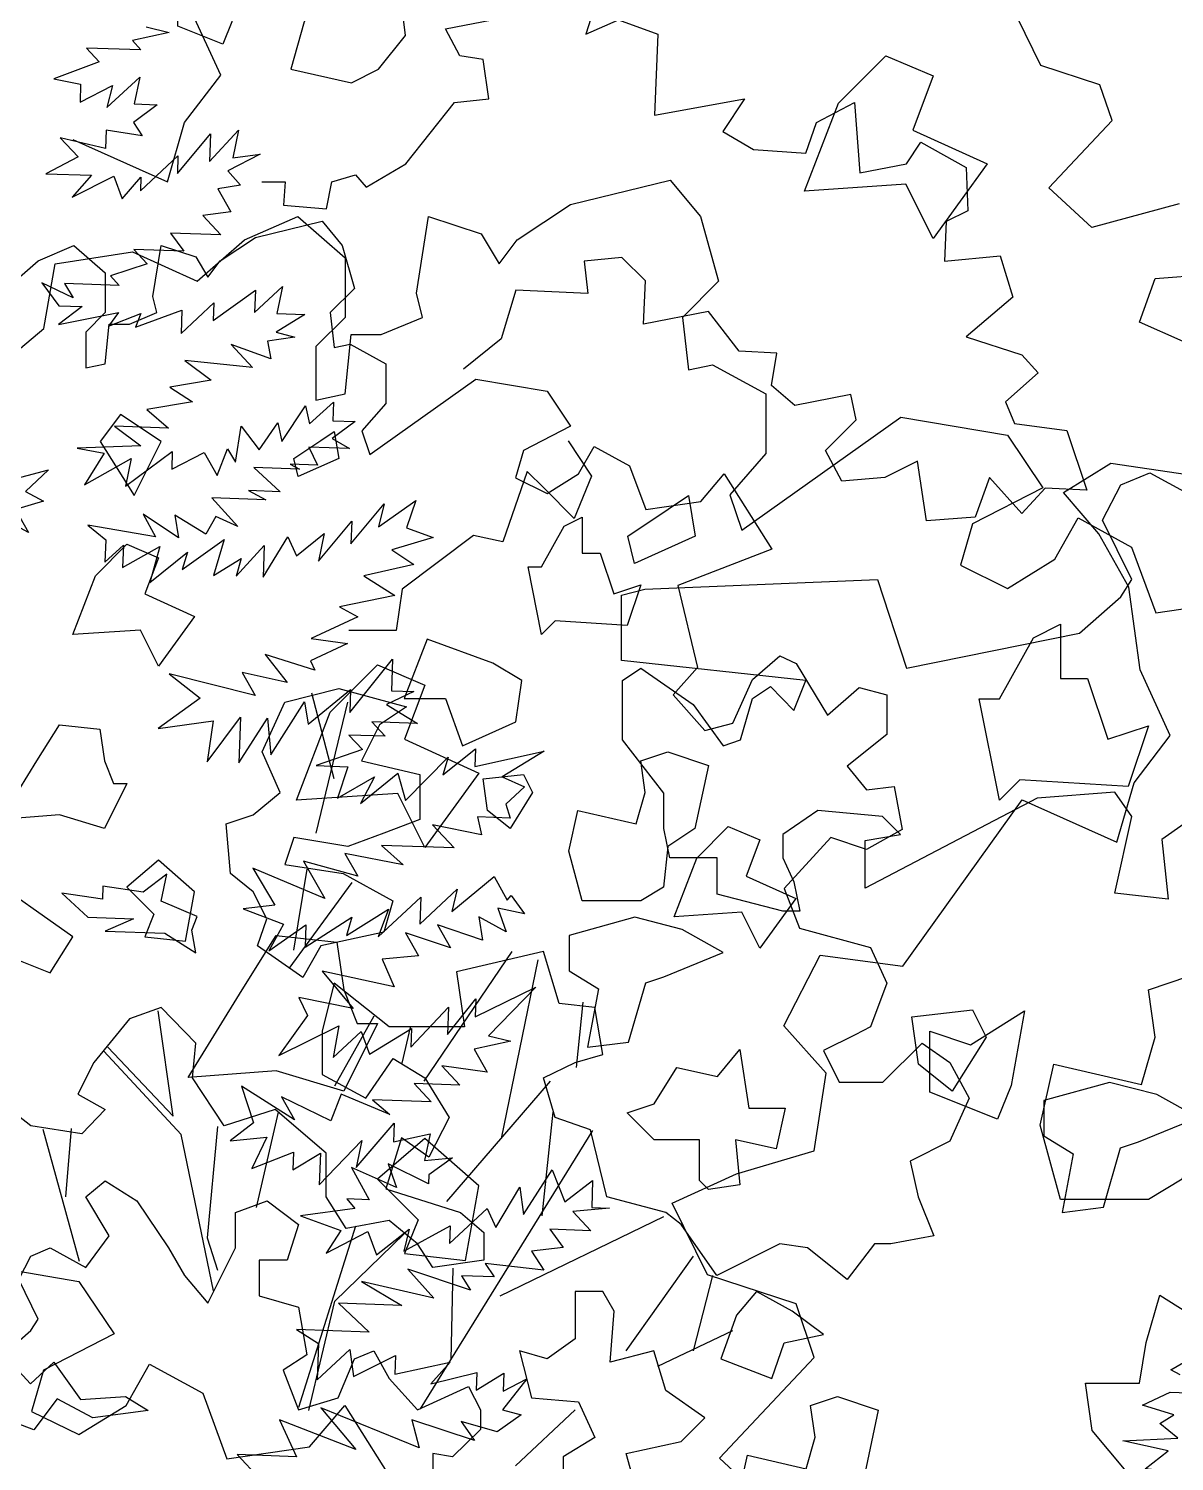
# Model space of a CAD drawing. Header units: inches. Extents: x -11 to 128, y 7 to 56.
# Drawn here: x 31.9751 to 32.2763, y 22.597 to 22.9734 of the extents above; entities that cross this region are included whole.
import ezdxf

# ---------------------------------------------------------------- set-up
doc = ezdxf.new("R2010")
doc.units = ezdxf.units.IN
doc.header["$MEASUREMENT"] = 0
doc.layers.add('CAY', color=94, linetype='Continuous')
doc.layers.add('CAY-3', color=61, linetype='Continuous')
picture_1 = doc.add_image_def('image1.jpg', size_in_pixel=(1680, 1093))

# ---------------------------------------------------------------- blocks, each defined once
blk = doc.blocks.new('A$C76451831')
at = {"layer": 'CAY'}
for p, q in [((3764.02, 1772.81), (3822.39, 1786.97)), ((3822.39, 1786.97), (3840.08, 1765.74)), ((3732.77, 1752.17), (3764.02, 1772.81)), ((3572.98, 1752.17), (3604.23, 1765.74)), ((3604.23, 1765.74), (3631.94, 1741.55)), ((3673.8, 1720.91), (3680.88, 1765.74)), ((3680.88, 1765.74), (3711.54, 1755.71)), ((3840.08, 1765.74), (3850.69, 1727.98)), ((3711.54, 1755.71), (3722.15, 1738.01)), ((3462.13, 1738.01), (3507.53, 1745.09)), ((3507.53, 1745.09), (3545.27, 1727.98)), ((3545.27, 1727.98), (3572.98, 1752.17)), ((3722.15, 1738.01), (3732.77, 1752.17)), ((3455.64, 1700.26), (3462.13, 1738.01)), ((3631.94, 1741.55), (3631.94, 1706.75)), ((3850.69, 1727.98), (3829.46, 1706.75)), ((3677.34, 1706.75), (3673.8, 1720.91)), ((3631.94, 1706.75), (3614.84, 1689.64)), ((3653.17, 1696.72), (3677.34, 1706.75)), ((3829.46, 1706.75), (3833, 1676.08)), ((3434.42, 1682.57), (3455.64, 1700.26)), ((3631.94, 1661.92), (3635.48, 1696.72)), ((3635.48, 1696.72), (3653.17, 1696.72)), ((3614.84, 1689.64), (3614.84, 1658.38)), ((3833, 1676.08), (3847.15, 1679.03)), ((3847.15, 1679.03), (3878.4, 1661.92)), ((3614.84, 1658.38), (3631.94, 1661.92)), ((3878.4, 1661.92), (3878.4, 1627.12)), ((3864.25, 1582.29), (3957.41, 1648.35)), ((3957.41, 1648.35), (4019.91, 1637.74)), ((4019.91, 1637.74), (4040.55, 1607.06)), ((3878.4, 1627.12), (3857.18, 1602.93)), ((3857.18, 1602.93), (3864.25, 1582.29)), ((4040.55, 1607.06), (3999.28, 1585.83)), ((3999.28, 1585.83), (3992.2, 1561.64)), ((4047.62, 1565.18), (4061.19, 1589.37)), ((4061.19, 1589.37), (4092.44, 1572.26)), ((4092.44, 1572.26), (4106.59, 1533.92)), ((3992.2, 1561.64), (4019.91, 1548.08)), ((4019.91, 1548.08), (4047.62, 1565.18)), ((4106.59, 1533.92), (4154.94, 1541)), ((2161.89, 1383.34), (2144.2, 1421.69)), ((2140.67, 1355.62), (2161.89, 1383.34)), ((2130.64, 1320.82), (2140.67, 1355.62)), ((2075.22, 1345.59), (2130.64, 1320.82)), ((2228.34, 971.46), (2215.14, 1021.63)), ((2217.78, 939.77), (2236.26, 1016.34)), ((2204.59, 871.13), (2212.5, 918.65)), ((2201.95, 860.56), (2238.9, 910.73)), ((2280.97, 794.46), (2332.46, 870.35)), ((2326.17, 761.03), (2347.79, 865.63)), ((2491.61, 826.98), (2512.84, 868.27)), ((2512.84, 868.27), (2561.19, 861.78)), ((5547.26, 865.61), (5525.8, 860.92)), ((5533.78, 868.8), (5547.26, 865.61)), ((5498.9, 856.42), (5506.33, 848.45)), ((5530.59, 855.31), (5498.9, 856.42)), ((5525.8, 860.92), (5530.59, 855.31)), ((5506.33, 848.45), (5479.7, 838.5)), ((2370.15, 802.52), (2374.13, 840.86)), ((5479.7, 838.5), (5495.44, 835.23)), ((5510.83, 821.55), (5530.03, 839.46)), ((5530.03, 839.46), (5526.76, 823.71)), ((2133.95, 774.01), (2125.31, 835.75)), ((2228.57, 791.89), (2251.65, 832.78)), ((5495.44, 835.23), (5495.08, 824.82)), ((5495.08, 824.82), (5514, 834.58)), ((5514, 834.58), (5510.83, 821.55)), ((2268.04, 805.06), (2272.95, 825.91)), ((2516.37, 799.25), (2491.61, 826.98)), ((5540.34, 823.24), (5526.38, 812.84)), ((5526.76, 823.71), (5540.34, 823.24)), ((2095.82, 814.51), (2133.95, 774.01)), ((2138.67, 763.39), (2093.47, 812.15)), ((5510.37, 808.42), (5509.99, 797.55)), ((5531.55, 804.96), (5510.37, 808.42)), ((5526.38, 812.84), (5531.55, 804.96)), ((5552.08, 782.93), (5571.47, 806.28)), ((5570.9, 789.98), (5587.86, 808.43)), ((5571.47, 806.28), (5570.9, 789.98)), ((5587.86, 808.43), (5584.57, 792.23)), ((2509.3, 753.83), (2516.37, 799.25)), ((5509.99, 797.55), (5483.48, 803.92)), ((5483.48, 803.92), (5493.96, 792.67)), ((2294.33, 724.07), (2354.87, 794.46)), ((5493.96, 792.67), (5475.04, 782.9)), ((5530.42, 772.81), (5552.44, 793.35)), ((5552.44, 793.35), (5552.08, 782.93)), ((5600.51, 794.39), (5581.59, 784.62)), ((5584.57, 792.23), (5600.51, 794.39)), ((5475.04, 782.9), (5501.74, 781.97)), ((5501.74, 781.97), (5490.42, 769.22)), ((5490.42, 769.22), (5514.87, 781.51)), ((5514.87, 781.51), (5519.84, 768.19)), ((5519.84, 768.19), (5530.71, 780.96)), ((5530.71, 780.96), (5530.42, 772.81)), ((5581.59, 784.62), (5589, 776.2)), ((2182.7, 720.53), (2195.67, 776.37)), ((2350.15, 715.81), (2356.44, 776.45)), ((5589, 776.2), (5575.78, 773.95)), ((5575.78, 773.95), (5583.47, 760.53)), ((2079.11, 689.01), (2057.88, 766.34)), ((2071.06, 726.82), (2074.45, 766.86)), ((2157.54, 671.77), (2138.67, 763.39)), ((2159.9, 768.11), (2154, 702.83)), ((2278.74, 602.87), (2379.63, 765.75)), ((5583.47, 760.53), (5567.08, 758.38)), ((5567.08, 758.38), (5577.56, 747.14)), ((2463.9, 740.27), (2509.3, 753.83)), ((5577.56, 747.14), (5548.14, 748.16)), ((5548.14, 748.16), (5555.93, 737.47)), ((2426.16, 723.16), (2463.9, 740.27)), ((5526.51, 738.49), (5534.37, 730.06)), ((5555.93, 737.47), (5526.51, 738.49)), ((5534.37, 730.06), (5512.83, 723.1)), ((2446.8, 681.28), (2426.16, 723.16)), ((5512.83, 723.1), (5518.07, 717.48)), ((2325.38, 669.01), (2421.3, 715.42)), ((5472.81, 719.06), (5482.76, 705.57)), ((5491.08, 710.26), (5472.81, 719.06)), ((5518.07, 717.48), (5485.93, 718.6)), ((5485.93, 718.6), (5491.08, 710.26)), ((5573.09, 696.97), (5597.73, 714.7)), ((5597.27, 701.57), (5613.66, 716.86)), ((5597.73, 714.7), (5597.27, 701.57)), ((5613.66, 716.86), (5610.39, 701.11)), ((2207.63, 603.7), (2240.87, 709.91)), ((2228.69, 665.87), (2269.17, 705.19)), ((5496.34, 705.09), (5482.38, 694.7)), ((5482.76, 705.57), (5496.34, 705.09)), ((5554.25, 689.47), (5573.45, 707.39)), ((5573.45, 707.39), (5573.09, 696.97)), ((2154, 702.83), (2159.9, 683.96)), ((5482.38, 694.7), (5517.52, 701.63)), ((5517.52, 701.63), (5511.8, 693.67)), ((5511.8, 693.67), (5530.64, 701.17)), ((5527.64, 693.12), (5554.72, 703.05)), ((5530.64, 701.17), (5527.64, 693.12)), ((5554.72, 703.05), (5554.25, 689.47)), ((5626.69, 700.54), (5610.01, 690.24)), ((5610.39, 701.11), (5626.69, 700.54)), ((2399.28, 636.77), (2438.59, 692.21)), ((5610.01, 690.24), (5620.78, 687.15)), ((2296.69, 631.65), (2297.87, 685.14)), ((2438.59, 636.77), (2449.99, 680.81)), ((2498.69, 664.17), (2446.8, 681.28)), ((5606.74, 674.49), (5583.48, 683.01)), ((5583.48, 683.01), (5596.14, 669.42)), ((5620.78, 687.15), (5604.85, 684.98)), ((5604.85, 684.98), (5606.74, 674.49)), ((5596.14, 669.42), (5556.41, 673.53)), ((5556.41, 673.53), (5571.87, 662.11)), ((2213.36, 601.77), (2228.69, 665.87)), ((2509.3, 632.91), (2498.69, 664.17)), ((5571.87, 662.11), (5547.71, 657.97)), ((5547.71, 657.97), (5561, 649.34)), ((2417.76, 627.72), (2461.78, 648.56)), ((5561, 649.34), (5534.11, 644.84)), ((5613.22, 626.21), (5627.08, 647.03)), ((5627.08, 647.03), (5629.44, 636.52)), ((5629.44, 636.52), (5643.47, 649.18)), ((5643.47, 649.18), (5643.09, 638.31)), ((5534.11, 644.84), (5546.87, 633.97)), ((5656.22, 637.86), (5642.73, 627.9)), ((5643.09, 638.31), (5656.22, 637.86)), ((5515.19, 635.07), (5530.65, 623.65)), ((5546.87, 633.97), (5515.19, 635.07)), ((5586.05, 614.01), (5589.51, 635.2)), ((5589.51, 635.2), (5599.9, 621.24)), ((5599.9, 621.24), (5610.88, 637.17)), ((5610.88, 637.17), (5613.22, 626.21)), ((5530.65, 623.65), (5493.44, 622.23)), ((5493.44, 622.23), (5509.21, 619.42)), ((5575.36, 606.23), (5581.34, 621.88)), ((5581.34, 621.88), (5586.05, 614.01)), ((5628.96, 622.94), (5634.03, 612.34)), ((5652.95, 622.1), (5628.96, 622.94)), ((5642.73, 627.9), (5652.95, 622.1)), ((5509.21, 619.42), (5497.68, 600.78)), ((5497.68, 600.78), (5524.95, 616.15)), ((5521.67, 599.94), (5549.11, 620.29)), ((5524.95, 616.15), (5521.67, 599.94)), ((5549.11, 620.29), (5548.75, 609.88)), ((5548.75, 609.88), (5567.67, 619.64)), ((5567.67, 619.64), (5575.36, 606.23)), ((5618.19, 612.89), (5623.52, 609.98)), ((5634.03, 612.34), (5618.19, 612.89)), ((5596.82, 610.92), (5612.19, 596.78)), ((5623.52, 609.98), (5596.82, 610.92)), ((2334.43, 569.52), (2369.41, 602.16)), ((5612.19, 596.78), (5593.63, 597.43)), ((5593.63, 597.43), (5603.87, 592.08)), ((5603.87, 592.08), (5572.18, 593.19)), ((5572.18, 593.19), (5587.46, 576.34)), ((5653.72, 566.32), (5673.11, 589.67)), ((5669.92, 576.18), (5691.77, 591.73)), ((5673.11, 589.67), (5669.92, 576.18)), ((5691.77, 591.73), (5686.22, 575.61)), ((5552.79, 569.84), (5531.98, 583.71)), ((5531.98, 583.71), (5539.21, 570.31)), ((5568.73, 572), (5550.53, 583.07)), ((5550.53, 583.07), (5552.79, 569.84)), ((5574.52, 582.23), (5568.73, 572)), ((5587.46, 576.34), (5574.52, 582.23)), ((5634.78, 556.1), (5654.18, 579.45)), ((5654.18, 579.45), (5653.72, 566.32)), ((5499.57, 577.14), (5510.15, 568.61)), ((5539.21, 570.31), (5499.57, 577.14)), ((5602.29, 546.81), (5616.7, 570.33)), ((5616.7, 570.33), (5621.75, 559.27)), ((5621.75, 559.27), (5638.07, 572.3)), ((5638.07, 572.3), (5634.78, 556.1)), ((5686.22, 575.61), (5701.88, 570.07)), ((5510.15, 568.61), (5509.69, 555.48)), ((5509.69, 555.48), (5520.47, 565.53)), ((5520.47, 565.53), (5520.01, 552.4)), ((5520.01, 552.4), (5541.74, 564.79)), ((5541.74, 564.79), (5536.02, 543.68)), ((5554.86, 551.18), (5579.49, 568.91)), ((5579.49, 568.91), (5573.32, 547.82)), ((5586.44, 547.36), (5602.93, 565.37)), ((5602.93, 565.37), (5602.29, 546.81)), ((5701.88, 570.07), (5677.61, 562.76)), ((5677.61, 562.76), (5690.45, 554.15)), ((5536.02, 543.68), (5557.94, 561.5)), ((5557.94, 561.5), (5554.86, 551.18)), ((5573.32, 547.82), (5589.52, 557.68)), ((5589.52, 557.68), (5586.44, 547.36)), ((5690.45, 554.15), (5661.22, 547.47)), ((5661.22, 547.47), (5679.4, 535.95)), ((5683.65, 539.8), (5680.11, 515.62)), ((5679.4, 535.95), (5646.99, 529.38)), ((5646.99, 529.38), (5657.66, 523.56)), ((5657.66, 523.56), (5630.49, 510.91)), ((5680.11, 515.62), (5652.4, 515.62)), ((5651.68, 507.91), (5630.03, 497.78)), ((5630.49, 510.91), (5651.68, 507.91)), ((5632.55, 492.25), (5603.42, 501.43)), ((5603.42, 501.43), (5616.44, 485.11)), ((5630.03, 497.78), (5632.55, 492.25)), ((5652.99, 467.51), (5678.1, 498.82)), ((5678.1, 498.82), (5677.45, 480.26)), ((5597.6, 477.61), (5547.29, 490.25)), ((5547.29, 490.25), (5565.37, 476.01)), ((5589.92, 491.02), (5597.6, 477.61)), ((5616.44, 485.11), (5589.92, 491.02)), ((5628.73, 460.65), (5653.46, 481.1)), ((5653.46, 481.1), (5652.99, 467.51)), ((5690.58, 479.8), (5674.45, 472.2)), ((5677.45, 480.26), (5690.58, 479.8)), ((5565.37, 476.01), (5540.74, 458.29)), ((5606.81, 442.83), (5626.47, 473.88)), ((5626.47, 473.88), (5628.73, 460.65)), ((5674.45, 472.2), (5692.64, 461.14)), ((5540.74, 458.29), (5573.06, 462.6)), ((5569.51, 438.7), (5589, 464.76)), ((5573.06, 462.6), (5569.51, 438.7)), ((5589, 464.76), (5588.07, 438.05)), ((5588.07, 438.05), (5604.84, 464.21)), ((5604.84, 464.21), (5606.81, 442.83)), ((5665.94, 462.08), (5673.8, 453.64)), ((5692.64, 461.14), (5665.94, 462.08)), ((5652.53, 454.38), (5660.39, 445.95)), ((5673.8, 453.64), (5652.53, 454.38)), ((5660.39, 445.95), (5633.33, 436.47)), ((5707.46, 431.16), (5726.57, 446.36)), ((5726.57, 446.36), (5726.2, 435.94)), ((5726.2, 435.94), (5766.85, 444.95)), ((5766.85, 444.95), (5742.31, 429.94)), ((5633.33, 436.47), (5651.88, 435.82)), ((5685.63, 416.05), (5710.54, 441.48)), ((5710.54, 441.48), (5707.46, 431.16)), ((5651.88, 435.82), (5645.8, 417.45)), ((5645.8, 417.45), (5667.53, 429.83)), ((5659.29, 414.25), (5681.21, 432.08)), ((5667.53, 429.83), (5659.29, 414.25)), ((5681.21, 432.08), (5685.63, 416.05)), ((5742.31, 429.94), (5755.24, 424.05)), ((5755.24, 424.05), (5744.47, 414)), ((5744.47, 414), (5746.9, 405.75)), ((5746.9, 405.75), (5727.89, 406.42)), ((5727.89, 406.42), (5730.24, 395.91)), ((5701.45, 401.9), (5714.12, 388.31)), ((5730.24, 395.91), (5701.45, 401.9)), ((5714.12, 388.31), (5671.57, 389.8)), ((5671.57, 389.8), (5684.32, 378.47)), ((5625.93, 380.51), (5638.32, 358.77)), ((5657.8, 371.69), (5625.93, 380.51)), ((5650.11, 385.11), (5657.8, 371.69)), ((5684.32, 378.47), (5650.11, 385.11)), ((5596.34, 376.56), (5609.18, 354.8)), ((5638.32, 358.77), (5596.34, 376.56)), ((5712.82, 351.18), (5737.55, 371.63)), ((5737.55, 371.63), (5745.22, 357.76)), ((5693.98, 343.68), (5715.99, 364.22)), ((5715.99, 364.22), (5712.82, 351.18)), ((5609.18, 354.8), (5590.52, 352.74)), ((5590.52, 352.74), (5614.23, 343.75)), ((5651.15, 337.02), (5675.71, 352.48)), ((5669.71, 336.37), (5694.53, 359.53)), ((5675.71, 352.48), (5669.71, 336.37)), ((5694.53, 359.53), (5693.98, 343.68)), ((5755.36, 349.7), (5739.62, 352.97)), ((5739.62, 352.97), (5744.58, 339.2)), ((5745.22, 357.76), (5747.58, 360.4)), ((5747.58, 360.4), (5755.36, 349.7)), ((5626.89, 330.16), (5654.25, 347.79)), ((5654.25, 347.79), (5651.15, 337.02)), ((5744.58, 339.2), (5728.57, 347.91)), ((5728.57, 347.91), (5730.81, 334.24)), ((5614.23, 343.75), (5605.53, 328.18)), ((5605.53, 328.18), (5627.35, 343.29)), ((5627.35, 343.29), (5626.89, 330.16)), ((5712.08, 329.9), (5685.64, 338.53)), ((5685.64, 338.53), (5693.33, 325.12)), ((5730.81, 334.24), (5704.39, 343.32)), ((5704.39, 343.32), (5712.08, 329.9)), ((5693.33, 325.12), (5671.96, 323.14)), ((5671.96, 323.14), (5679.1, 307.03)), ((5636.83, 316.21), (5655.1, 294.27)), ((5679.1, 307.03), (5636.83, 316.21)), ((5726.53, 289.51), (5762.02, 306.85)), ((5762.02, 306.85), (5734.29, 278.35)), ((5623.15, 300.82), (5628.22, 290.22)), ((5655.1, 294.27), (5623.15, 300.82)), ((5688.75, 271.78), (5710.86, 295.04)), ((5710.31, 279.19), (5726.89, 299.92)), ((5710.86, 295.04), (5710.31, 279.19)), ((5726.89, 299.92), (5726.53, 289.51)), ((5628.22, 290.22), (5611.54, 266.77)), ((5611.54, 266.77), (5646.58, 284.14)), ((5646.58, 284.14), (5643.22, 265.67)), ((5643.22, 265.67), (5659.62, 280.96)), ((5659.62, 280.96), (5664.59, 267.64)), ((5664.59, 267.64), (5689.13, 282.65)), ((5689.13, 282.65), (5688.75, 271.78)), ((5734.29, 278.35), (5747.32, 275.18)), ((5747.32, 275.18), (5725.86, 270.49)), ((5725.86, 270.49), (5733.55, 257.07)), ((5733.55, 257.07), (5706.94, 260.72)), ((5706.94, 260.72), (5717.43, 249.48)), ((5620.65, 229.28), (5589.62, 248.95)), ((5589.62, 248.95), (5596.57, 227.4)), ((5647.91, 244.2), (5641.92, 228.54)), ((5676.5, 232.32), (5647.91, 244.2)), ((5717.43, 249.48), (5690.72, 250.41)), ((5690.72, 250.41), (5700.77, 239.63)), ((5641.92, 228.54), (5612.96, 242.7)), ((5612.96, 242.7), (5620.65, 229.28)), ((5700.77, 239.63), (5666.37, 240.83)), ((5666.37, 240.83), (5676.5, 232.32)), ((5596.57, 227.4), (5583.06, 216.99)), ((5656.83, 201.27), (5679.04, 227.24)), ((5679.04, 227.24), (5678.66, 216.38)), ((5583.06, 216.99), (5604.43, 218.97)), ((5604.43, 218.97), (5595.64, 200.69)), ((5678.66, 216.38), (5700.12, 221.07)), ((5700.12, 221.07), (5696.85, 205.31)), ((5595.64, 200.69), (5619.99, 210.27)), ((5619.99, 210.27), (5619.62, 199.85)), ((5619.62, 199.85), (5635.83, 209.71)), ((5635.18, 191.15), (5660.1, 217.02)), ((5635.83, 209.71), (5635.18, 191.15)), ((5660.1, 217.02), (5656.83, 201.27)), ((5654.12, 201.37), (5664.33, 182.42)), ((5680.44, 189.57), (5654.12, 201.37)), ((5699.09, 191.64), (5675.48, 203.34)), ((5675.48, 203.34), (5680.44, 189.57)), ((5696.85, 205.31), (5713.22, 207.01)), ((5713.22, 207.01), (5699.28, 197.07)), ((5699.28, 197.07), (5699.09, 191.64)), ((5754.66, 173.83), (5771.43, 199.99)), ((5771.43, 199.99), (5778.93, 181.14)), ((5778.93, 181.14), (5795.23, 193.72)), ((5795.23, 193.72), (5794.68, 177.87)), ((5738.54, 166.23), (5752.5, 189.77)), ((5752.5, 189.77), (5754.66, 173.83)), ((5655.99, 177.27), (5624.12, 172.95)), ((5651.21, 182.88), (5655.99, 177.27)), ((5664.33, 182.42), (5651.21, 182.88)), ((5711.47, 156.75), (5733.48, 177.29)), ((5733.48, 177.29), (5738.54, 166.23)), ((5805.09, 177.51), (5783.72, 175.53)), ((5794.68, 177.87), (5805.09, 177.51)), ((5624.12, 172.95), (5647.84, 164.41)), ((5783.72, 175.53), (5794.2, 164.29)), ((5647.84, 164.41), (5639.22, 151.11)), ((5639.22, 151.11), (5663.68, 163.86)), ((5663.68, 163.86), (5668.64, 150.09)), ((5668.64, 150.09), (5687.75, 165.29)), ((5684.58, 152.25), (5711.83, 167.16)), ((5687.75, 165.29), (5684.58, 152.25)), ((5711.83, 167.16), (5711.47, 156.75)), ((5794.2, 164.29), (5770.22, 165.13)), ((5770.22, 165.13), (5778, 154.43)), ((5778, 154.43), (5759.35, 152.36)), ((5759.35, 152.36), (5766.66, 141.22)), ((5766.66, 141.22), (5732.36, 145.14)), ((5732.36, 145.14), (5737.52, 137.25)), ((5702.2, 124.89), (5659.94, 134.52)), ((5659.94, 134.52), (5683.47, 120.56)), ((5723.66, 129.58), (5686.93, 141.74)), ((5686.93, 141.74), (5702.2, 124.89)), ((5737.52, 137.25), (5718.51, 137.92)), ((5718.51, 137.92), (5723.66, 129.58)), ((5646.36, 121.85), (5664.34, 104.9)), ((5683.47, 120.56), (5646.36, 121.85)), ((5621.8, 106.39), (5634.65, 98.23)), ((5664.34, 104.9), (5621.8, 106.39)), ((5634.65, 98.23), (5633.91, 76.95)), ((5633.91, 76.95), (5653.12, 94.87)), ((5653.12, 94.87), (5655.28, 78.93)), ((5655.28, 78.93), (5679.72, 91.22)), ((5679.72, 91.22), (5679.35, 80.35)), ((5679.35, 80.35), (5711.76, 87.38)), ((5711.76, 87.38), (5700.44, 74.63)), ((5700.44, 74.63), (5727.42, 81.39)), ((5727.42, 81.39), (5727.05, 70.98)), ((5727.05, 70.98), (5743.26, 80.84)), ((5756.74, 77.65), (5742.51, 59.56)), ((5743.26, 80.84), (5742.89, 70.43)), ((5742.89, 70.43), (5756.74, 77.65)), ((5693.7, 37.24), (5636.06, 60.56)), ((5636.06, 60.56), (5656.51, 36.27)), ((5742.51, 59.56), (5753.28, 56.46)), ((5656.51, 36.27), (5611.8, 53.7)), ((5611.8, 53.7), (5621.92, 32.04)), ((5726.02, 41.55), (5689.29, 53.71)), ((5689.29, 53.71), (5693.7, 37.24)), ((5739.34, 46.52), (5718.26, 52.7)), ((5718.26, 52.7), (5726.02, 41.55)), ((5753.28, 56.46), (5739.34, 46.52)), ((5621.92, 32.04), (5587.07, 33.25)), ((5587.07, 33.25), (5600.17, 19.2))]:
    blk.add_line(p, q, dxfattribs=at)
for points in [[(3524.28, 1634.09), (3500.53, 1649.93), (3488.65, 1634.09), (3508.44, 1602.41)], [(3821.2, 1594.49), (3833.07, 1602.41), (3837.03, 1578.65), (3801.4, 1562.8), (3797.44, 1578.65)], [(4034.98, 1519.24), (4050.81, 1527.16), (4050.81, 1495.47), (4066.65, 1495.47), (4078.52, 1459.83), (4102.28, 1467.75), (4090.4, 1432.11), (4027.06, 1436.07), (4015.18, 1424.19), (4003.31, 1483.59), (4015.18, 1483.59)], [(3623.25, 1475.67), (3650.96, 1503.4), (3678.68, 1491.51), (3666.8, 1459.83), (3710.35, 1440.03), (3678.68, 1396.46), (3662.84, 1428.15), (3603.46, 1424.19)], [(2270.12, 1406.58), (2266.16, 1438.27), (2238.45, 1418.46), (2218.65, 1430.34), (2210.73, 1414.5), (2202.82, 1386.78), (2238.45, 1378.86), (2254.28, 1386.78)], [(3837.84, 1390.32), (3856.31, 1408.81), (3874.79, 1400.89), (3866.87, 1379.76), (3895.9, 1366.56), (3874.79, 1337.52), (3864.23, 1358.64), (3824.64, 1356)], [(2523.49, 1366.98), (2551.2, 1394.7), (2578.91, 1382.82), (2567.03, 1351.13), (2610.58, 1331.33), (2578.91, 1287.77), (2563.08, 1319.45), (2503.69, 1315.49)], [(3571.79, 1313.29), (3591.58, 1344.98), (3627.21, 1341.01), (3631.17, 1313.29), (3639.09, 1293.49), (3650.96, 1293.49), (3631.17, 1253.88), (3591.58, 1265.76), (3540.12, 1261.8)], [(4038.94, 1234.08), (4046.85, 1269.73), (4098.32, 1257.84), (4106.24, 1285.57), (4102.28, 1313.29), (4126.03, 1321.21), (4161.66, 1309.33), (4149.78, 1253.88), (4126.03, 1238.04), (4122.07, 1202.4), (4102.28, 1190.52), (4050.81, 1190.52)], [(3967.68, 1269.73), (3963.72, 1297.45), (3999.35, 1301.41), (4007.26, 1285.57), (3987.47, 1253.88)], [(3702.43, 1154.87), (3710.35, 1198.44), (3678.68, 1226.16), (3650.96, 1202.4), (3674.72, 1178.63), (3666.8, 1158.83)], [(2220.42, 1169.48), (2228.34, 1174.77), (2230.98, 1158.92), (2207.23, 1148.36), (2204.59, 1158.92)], [(2362.94, 1119.32), (2373.5, 1124.6), (2373.5, 1103.48), (2384.06, 1103.48), (2391.97, 1079.71), (2407.81, 1084.99), (2399.89, 1061.23), (2357.66, 1063.87), (2349.75, 1055.95), (2341.83, 1095.55), (2349.75, 1095.55)], [(2088.46, 1090.27), (2106.93, 1108.76), (2125.41, 1100.84), (2117.49, 1079.71), (2146.52, 1066.51), (2125.41, 1037.47), (2114.85, 1058.59), (2075.26, 1055.95)], [(3862.31, 1017.03), (3867.59, 1040.8), (3901.9, 1032.87), (3907.18, 1051.36), (3904.54, 1069.84), (3920.37, 1075.12), (3944.13, 1067.2), (3936.21, 1030.23), (3920.37, 1019.67), (3917.73, 995.91), (3904.54, 987.99), (3870.23, 987.99)], [(2209.87, 855.28), (2183.47, 873.77), (2188.75, 889.61), (2180.83, 905.45), (2167.64, 916.01), (2165, 945.06), (2180.83, 950.34), (2196.67, 963.54), (2186.11, 987.3), (2199.31, 1016.34), (2230.98, 1024.27), (2270.57, 1013.7), (2254.73, 1003.14), (2244.18, 982.02), (2278.49, 974.1), (2278.49, 947.7), (2257.37, 939.77), (2236.26, 931.85), (2204.59, 937.13), (2199.31, 921.29), (2233.62, 916.01), (2262.65, 900.17), (2257.37, 881.69), (2220.42, 873.77)], [(2054.15, 982.02), (2067.35, 1003.14), (2091.1, 1000.5), (2093.74, 982.02), (2099.02, 968.82), (2106.93, 968.82), (2093.74, 942.42), (2067.35, 950.34), (2033.04, 947.7)], [(2365.58, 929.21), (2370.86, 952.98), (2405.17, 945.06), (2410.45, 963.54), (2407.81, 982.02), (2423.65, 987.3), (2447.4, 979.38), (2439.48, 942.42), (2423.65, 931.85), (2421.01, 908.09), (2407.81, 900.17), (2373.5, 900.17)], [(2318.08, 952.98), (2315.44, 971.46), (2339.19, 974.1), (2344.47, 963.54), (2331.27, 942.42)], [(2141.24, 876.41), (2146.52, 905.45), (2125.41, 923.93), (2106.93, 908.09), (2122.77, 892.25), (2117.49, 879.05)], [(2062.07, 857.92), (2075.26, 879.05), (2022.48, 916.01), (1985.53, 894.89), (1990.81, 886.97), (1982.89, 857.92), (2025.12, 834.16), (2035.67, 868.49)], [(5552.38, 869.17), (5552.38, 892.93), (5568.21, 887.65), (5589.33, 900.85), (5584.05, 871.81), (5578.77, 858.61)], [(2577.09, 788.11), (2577.09, 823.75), (2600.85, 815.83), (2632.52, 835.64), (2624.6, 792.07), (2616.68, 772.27)], [(2415.73, 781.35), (2428.92, 802.48), (2452.68, 797.2), (2465.87, 813.04), (2471.15, 778.71), (2492.27, 778.71), (2486.99, 754.95), (2463.23, 760.23), (2465.87, 733.83), (2447.4, 731.19), (2442.12, 736.47), (2442.12, 760.23), (2415.73, 760.23), (2399.89, 776.07)], [(2392.21, 659.97), (2385.53, 671.37), (2369.41, 671.37), (2369.41, 643.85), (2352.9, 632.05), (2336.78, 636.77), (2343.86, 609.24), (2371.37, 606.88), (2380.81, 586.04), (2362.33, 574.63), (2362.33, 553.79), (2371.37, 544.36), (2394.57, 532.95), (2406.36, 551.43), (2399.28, 576.6), (2431.52, 583.68), (2445.27, 597.44), (2422.48, 613.57), (2415.4, 636.77), (2389.85, 630.08)], [(2475.54, 671.37), (2463.75, 657.61), (2454.71, 632.05), (2484.58, 620.64), (2491.66, 641.49), (2514.85, 646.2), (2496.37, 659.97)], [(5441.93, 600.46), (5476.69, 609.67), (5463.11, 597), (5473.78, 591.19), (5457.3, 586.32), (5464.99, 572.91), (5438.74, 586.97), (5454.77, 591.85)], [(5560.63, 340.18), (5563.63, 348.23), (5542.64, 357.13), (5545.91, 372.88), (5531.95, 362.49), (5508.51, 366.03), (5508.25, 358.33), (5484.35, 361.88), (5499.72, 347.75), (5526.42, 346.81), (5509.86, 339.69), (5544.71, 338.47), (5562.89, 326.95)], [(5431.12, 57.29), (5426.24, 73.32), (5444.99, 78.11), (5445.64, 96.67), (5466.17, 74.65), (5479.75, 87.32), (5495.3, 65.47), (5521.65, 67.27), (5534.95, 59.1), (5502.63, 54.79), (5481.72, 65.95), (5467.95, 47.84), (5452.3, 53.83), (5427.66, 36.1)]]:
    blk.add_lwpolyline(points, close=True, dxfattribs=at)
for points in [[(2036.47, 1258.48), (2054.94, 1274.61), (2075.78, 1283.65), (2094.25, 1267.53), (2094.25, 1244.33), (2082.85, 1232.92), (2082.85, 1212.08), (2094.25, 1214.44), (2096.61, 1237.64), (2108.4, 1237.64), (2124.52, 1244.33), (2122.16, 1253.76), (2126.88, 1283.65), (2147.32, 1276.97), (2154.39, 1265.17), (2161.47, 1274.61), (2182.3, 1288.37), (2221.22, 1297.81), (2233.01, 1283.65), (2240.09, 1258.48), (2225.93, 1244.33), (2228.29, 1223.88), (2237.73, 1225.84), (2258.56, 1214.44), (2258.56, 1191.24), (2244.41, 1175.12), (2249.13, 1161.35), (2311.23, 1205.4), (2352.9, 1198.32), (2366.66, 1177.87), (2339.14, 1163.71), (2334.43, 1147.59), (2352.9, 1138.54), (2371.37, 1149.95), (2380.42, 1166.07), (2401.25, 1154.67), (2410.68, 1129.11), (2442.92, 1133.83), (2456.67, 1149.95), (2484.58, 1105.9), (2429.55, 1084.67), (2440.95, 1036.69), (2426.8, 1020.57), (2445.27, 999.73), (2461.78, 1004.06), (2473.18, 1029.62), (2489.3, 1043.38), (2498.73, 1039.05), (2517.21, 1008.77), (2535.68, 1024.9), (2551.8, 1020.57), (2551.8, 997.37), (2528.61, 978.89), (2540.01, 965.12), (2556.12, 967.09), (2560.84, 941.92), (2540.01, 930.13), (2519.17, 937.2), (2491.66, 907.32), (2500.7, 884.12), (2542.37, 872.71), (2551.8, 851.87), (2542.37, 826.31), (2533.32, 821.59), (2514.85, 812.55), (2523.89, 794.06), (2549.44, 794.06), (2572.63, 816.87), (2588.75, 805.47), (2600.15, 784.63), (2588.75, 759.46), (2565.56, 747.66), (2570.27, 726.82), (2579.31, 704.01), (2554.16, 699.29), (2544.72, 699.29), (2528.61, 678.45), (2505.42, 696.93), (2489.3, 699.29), (2452.35, 680.81), (2431.52, 710.7), (2422.48, 717.77), (2387.88, 726.82), (2378.45, 766.14), (2357.62, 773.22), (2350.93, 796.42), (2369.41, 805.47), (2385.53, 810.19), (2380.81, 837.71), (2359.98, 840.07), (2350.93, 870.35), (2299.83, 858.56), (2304.55, 826.31), (2260.53, 826.31), (2228.29, 851.87), (2221.22, 823.95), (2221.22, 798.39), (2246.77, 784.63), (2262.88, 807.83), (2281.36, 796.42), (2295.51, 773.22), (2283.72, 750.02), (2267.6, 761.42), (2258.56, 731.54), (2302.19, 717.77), (2315.95, 705.98), (2315.95, 689.85), (2286.08, 685.53), (2277.04, 699.29), (2260.53, 713.06), (2235.37, 708.34), (2223.58, 726.82), (2223.58, 752.38), (2193.7, 777.94), (2163.83, 768.5), (2145.35, 796.42), (2147.32, 816.87), (2126.88, 837.71), (2108.4, 831.03), (2087.57, 805.47), (2078.14, 786.99), (2094.25, 777.94), (2080.49, 763.78), (2050.62, 768.5), (2029.79, 784.63)], [(4137.34, 1028.9), (4100.33, 1032.91), (4113.83, 1043.32), (4087.3, 1049.23), (4119.53, 1050.83), (4108.95, 1059.36), (4117.29, 1064.51), (4098.91, 1070.13), (4115.03, 1077.73), (4130.87, 1077.18)], [(4120.83, 1087.96), (4115.49, 1090.86), (4128.9, 1098.55)], [(2034.5, 634.41), (2050.62, 648.56), (2054.94, 655.25), (2043.55, 678.45), (2050.62, 692.21), (2062.02, 696.93), (2082.85, 685.53), (2096.61, 704.01), (2082.85, 726.82), (2094.25, 736.26), (2112.73, 724.46), (2131.2, 696.93), (2140.64, 680.81), (2154.39, 664.69), (2170.51, 696.93), (2170.51, 717.77), (2188.99, 724.46), (2207.46, 710.7), (2200.78, 689.85), (2184.27, 689.85), (2184.27, 669.01), (2207.46, 662.33), (2212.18, 634.41), (2198.42, 625.36), (2207.46, 602.16), (2230.65, 609.24), (2240.09, 632.05), (2251.49, 636.77), (2260.53, 620.64), (2277.04, 602.16), (2306.91, 615.93), (2313.98, 602.16), (2313.98, 590.76), (2297.48, 574.63), (2286.08, 576.6), (2286.08, 556.15)]]:
    blk.add_lwpolyline(points, dxfattribs=at)
at = {"layer": 'CAY-3'}
for p, q in [((2655.32, 1139.03), (2683.03, 1156.13)), ((2683.03, 1156.13), (2727.84, 1149.65)), ((3413.57, 1153.18), (3476.07, 1142.57)), ((3476.07, 1142.57), (3496.71, 1111.89)), ((2675.96, 1114.84), (2655.32, 1139.03)), ((2693.64, 1083.58), (2675.96, 1114.84)), ((3496.71, 1111.89), (3455.44, 1090.66)), ((3455.44, 1090.66), (3448.36, 1066.47)), ((3503.78, 1070.01), (3517.35, 1094.2)), ((3517.35, 1094.2), (3548.6, 1077.09)), ((2700.13, 1035.21), (2693.64, 1083.58)), ((3548.6, 1077.09), (3562.75, 1038.75)), ((3448.36, 1066.47), (3476.07, 1052.91)), ((3476.07, 1052.91), (3503.78, 1070.01)), ((3611.1, 1045.83), (3631.73, 1070.01)), ((3631.73, 1070.01), (3673.6, 1003.95)), ((3562.75, 1038.75), (3611.1, 1045.83)), ((2717.82, 996.87), (2700.13, 1035.21)), ((2696.59, 969.15), (2717.82, 996.87)), ((2686.57, 934.35), (2696.59, 969.15)), ((2561.19, 861.78), (2631.14, 959.12)), ((2631.14, 959.12), (2686.57, 934.35)), ((2453.87, 573.92), (2509.3, 632.91)), ((5780.93, 626.51), (5794.49, 605.87)), ((5756.87, 608.7), (5742.61, 567.53)), ((5766.78, 598.79), (5756.87, 608.7)), ((5794.49, 605.87), (5784.47, 581.1)), ((6104.41, 600.8), (6121.51, 607.88)), ((6121.51, 607.88), (6152.76, 590.78)), ((5784.47, 581.1), (5766.78, 598.79)), ((6093.8, 580.16), (6104.41, 600.8)), ((6110.9, 545.36), (6093.8, 580.16)), ((2491.61, 539.12), (2453.87, 573.92)), ((5725.51, 571.07), (5683.65, 539.8)), ((5742.61, 567.53), (5725.51, 571.07)), ((5825.74, 539.8), (5961.93, 545.34)), ((5961.93, 545.34), (5979.03, 493.44)), ((6104.41, 535.33), (6110.9, 545.36)), ((5812.18, 536.27), (5825.74, 539.8)), ((5812.18, 497.92), (5812.18, 536.27)), ((6080.24, 514.09), (6104.41, 535.33)), ((5979.03, 493.44), (6080.24, 514.09)), ((5920.07, 486.36), (5812.18, 497.92)), ((5812.76, 486.36), (5823.37, 493.44)), ((5812.76, 451.56), (5812.76, 486.36)), ((5823.37, 493.44), (5854.03, 472.2)), ((5912.99, 468.66), (5920.07, 486.36)), ((5888.82, 475.74), (5899.43, 482.82)), ((5899.43, 482.82), (5912.99, 468.66)), ((5854.03, 472.2), (5871.72, 448.02)), ((5881.74, 451.56), (5888.82, 475.74)), ((5836.93, 420.29), (5812.76, 451.56)), ((5871.72, 448.02), (5881.74, 451.56)), ((5836.93, 399.65), (5836.93, 420.29)), ((6100.88, 420.9), (6055.48, 417.36)), ((6110.9, 406.74), (6100.88, 420.9)), ((6055.48, 417.36), (5954.86, 364.85)), ((5927.14, 410.26), (5906.51, 396.11)), ((5964.88, 406.73), (5927.14, 410.26)), ((5975.49, 396.11), (5964.88, 406.73)), ((6100.88, 361.91), (6110.9, 406.74)), ((6152.76, 410.28), (6128.59, 393.17)), ((5840.47, 382.54), (5836.93, 399.65)), ((5906.51, 396.11), (5906.51, 382.54)), ((5954.86, 392.57), (5975.49, 396.11)), ((5954.86, 364.85), (5954.86, 392.57)), ((6128.59, 393.17), (6132.13, 358.37)), ((5868.18, 382.54), (5840.47, 382.54)), ((5868.18, 361.31), (5868.18, 382.54)), ((5906.51, 382.54), (5912.99, 368.38)), ((5906.51, 351.28), (5868.18, 361.31)), ((5912.99, 368.38), (5916.53, 351.28)), ((6132.13, 358.37), (6100.88, 361.91)), ((5916.53, 351.28), (5906.51, 351.28))]:
    blk.add_line(p, q, dxfattribs=at)
for points in [[(6141.03, 684.64), (6115.48, 696.04), (6124.52, 721.6), (6154.79, 723.96)], [(6138.67, 765.25), (6087.57, 751.49), (6062.41, 774.69), (6099.36, 814.01), (6092.29, 834.85), (6057.7, 846.26), (6043.94, 874.18), (6069.1, 885.58), (6099.36, 894.63), (6104.08, 924.91), (6087.57, 943.39), (6101.72, 970.92), (6133.95, 966.59), (6138.67, 1003.56)], [(5601.46, 778.11), (5615.17, 778.11), (5614.12, 764.39), (5639.43, 762.29), (5642.59, 778.11), (5656.3, 782.32), (5662.63, 774.94), (5685.84, 788.65), (5714.31, 824.51), (5734.35, 826.62), (5731.19, 849.82), (5717.48, 851.93), (5709.04, 867.75), (5736.46, 873.03)], [(5802.91, 901.5), (5791.3, 864.59), (5810.29, 873.03), (5833.49, 864.59), (5831.38, 817.13), (5884.12, 826.62), (5871.46, 807.64), (5889.39, 797.09), (5919.98, 794.98), (5926.3, 812.91), (5948.45, 824.51), (5951.62, 783.38), (5979.04, 788.65), (5987.48, 801.31), (6013.84, 786.54), (6014.9, 761.23), (6002.24, 754.9), (6001.19, 731.7), (6033.88, 734.86), (6041.27, 710.61), (6013.84, 687.4), (6046.54, 676.86), (6056.03, 666.31), (6037.05, 649.43), (6042.32, 636.78), (6072.91, 632.56), (6084.51, 597.75), (6060.25, 598.81), (6046.54, 584.04), (6027.55, 605.14), (6019.12, 581.93), (5990.64, 579.82), (5985.37, 614.63), (5966.38, 605.14), (5941.07, 603.03), (5931.58, 620.96), (5949.51, 638.89), (5946.34, 653.65), (5913.65, 647.32), (5899.94, 658.93), (5903.1, 677.91), (5880.95, 678.97), (5863.02, 702.17), (5825.05, 694.79), (5826.11, 720.1), (5812.4, 733.81), (5790.25, 731.7), (5792.36, 712.72), (5750.17, 714.82), (5741.73, 686.35), (5719.59, 668.42)]]:
    blk.add_lwpolyline(points, dxfattribs=at)
for points in [[(2739.41, 633.65), (2763.16, 633.65), (2779, 605.93), (2771.08, 586.12), (2739.41, 566.32), (2691.9, 566.32), (2672.11, 590.08), (2668.15, 617.81), (2699.82, 617.81), (2703.78, 641.57), (2711.69, 669.29), (2743.37, 649.49)], [(5736.7, 496.38), (5698.37, 510.54), (5684.81, 475.74), (5708.98, 475.74), (5719.01, 448.02), (5750.26, 462.17), (5753.8, 486.36)], [(5847.55, 340.66), (5819.83, 347.74), (5781.51, 337.12), (5781.51, 316.48), (5798.61, 305.86), (5792.12, 271.65), (5816.3, 274.6), (5826.32, 309.4), (5836.93, 312.94), (5871.72, 327.09)], [(6125.51, 244.04), (6097.8, 251.12), (6059.47, 240.5), (6059.47, 219.86), (6076.57, 209.24), (6070.08, 175.03), (6094.26, 177.98), (6104.28, 212.78), (6114.89, 216.32), (6149.68, 230.48)]]:
    blk.add_lwpolyline(points, close=True, dxfattribs=at)

msp = doc.modelspace()

# ---------------------------------------------------------------- linework, layer by layer
msp.add_arc((33.915, 30.05035), 7.14061, 251.340801, 300.388716)

# ---------------------------------------------------------------- block references
at = {"layer": 'CAY', "xscale": 0.0004489089019145984, "yscale": 0.0004489089019145984, "zscale": 0.0004489089019145984}
for p in [(29.52183, 22.5838), (31.05513, 22.34016), (30.42787, 22.13133)]:
    msp.add_blockref('A$C76451831', p, dxfattribs=at)

# ---------------------------------------------------------------- pictures from other files: only their frames are drawn
image = msp.add_image(picture_1, insert=(12.49661, 7.37723), size_in_units=(74.4025, 48.40591))
image.dxf.flags = 6

doc.saveas('drawing.dxf')
